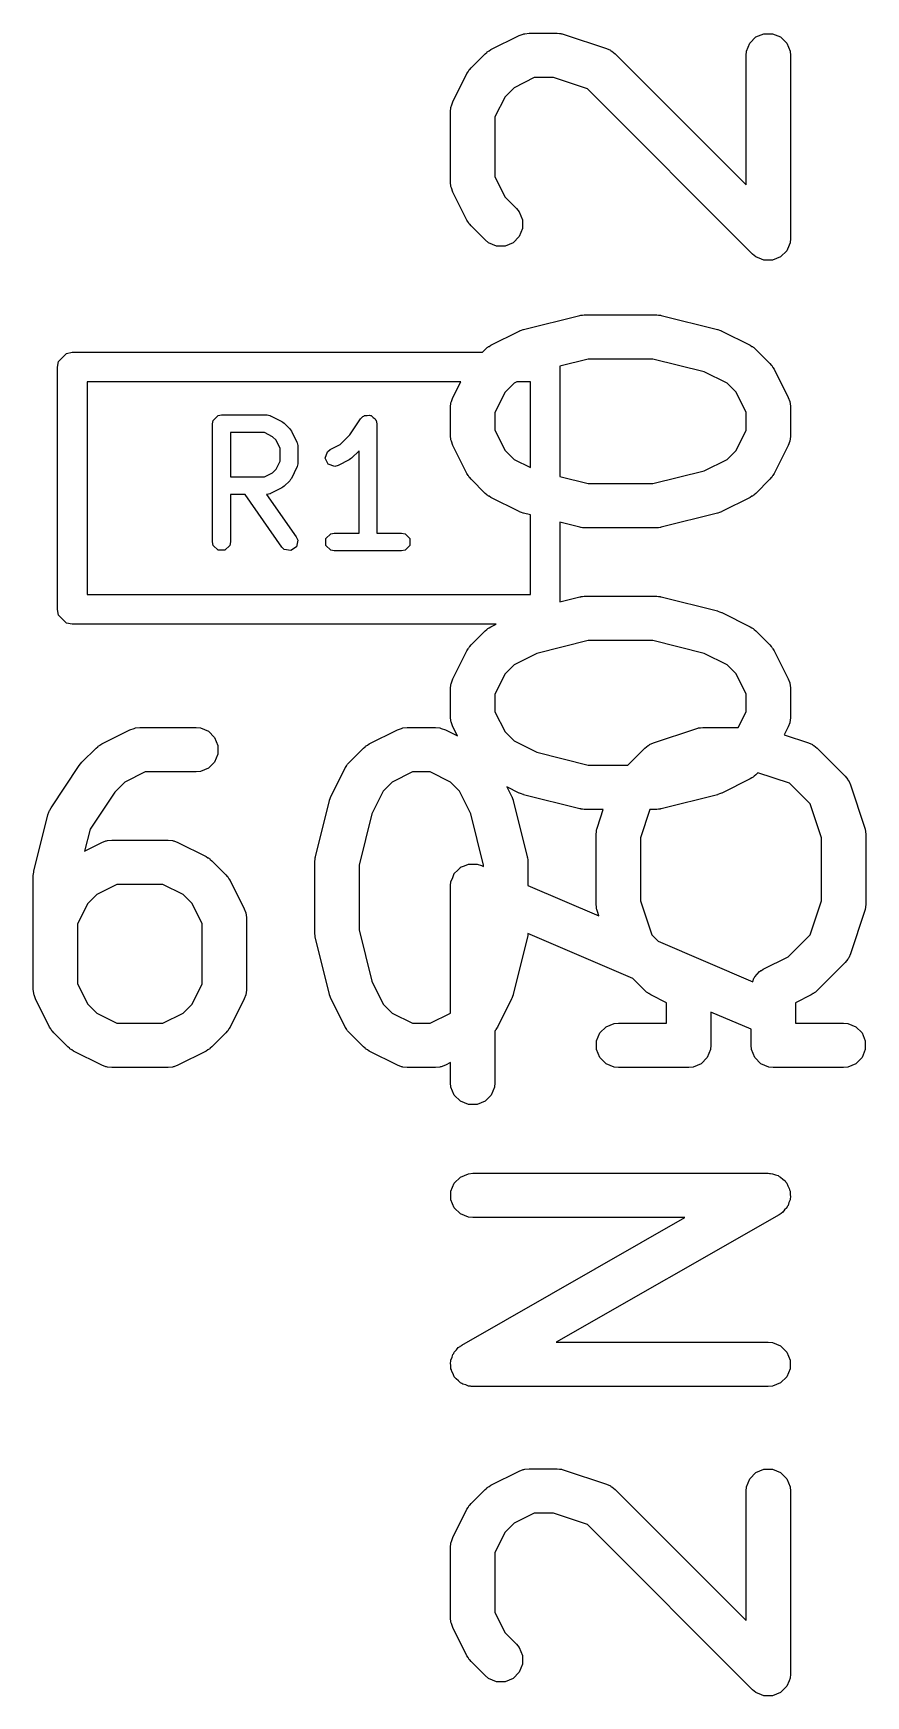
# Model space of a CAD drawing. Header units: millimetres. Extents: x 129 to 276, y -185 to -58.
# Drawn here: x 270.07 to 272.88, y -65.34 to -59.71 of the extents above; entities that cross this region are included whole.
import ezdxf

# ---------------------------------------------------------------- set-up
doc = ezdxf.new("R2010")
doc.units = ezdxf.units.MM
doc.layers.add('F.Fab', color=9, linetype='CONTINUOUS', true_color=0xafafaf)

msp = doc.modelspace()

# ---------------------------------------------------------------- linework, layer by layer
at = {"layer": 'F.Fab', "linetype": 'CONTINUOUS'}
for p, q in [((271.616516, -59.766251), (271.711754, -59.718632)), ((271.711754, -59.718632), (271.725485, -59.713377)), ((271.725485, -59.713377), (271.728174, -59.713185)), ((271.728174, -59.713185), (271.730663, -59.712155)), ((271.730663, -59.712155), (271.745295, -59.710714)), ((271.745295, -59.710714), (271.840533, -59.710714)), ((271.840533, -59.710714), (271.847938, -59.711443)), ((271.847938, -59.711443), (271.849913, -59.711303)), ((271.849913, -59.711303), (271.85251, -59.711893)), ((271.85251, -59.711893), (271.855165, -59.712155)), ((271.855165, -59.712155), (271.856996, -59.712913)), ((271.856996, -59.712913), (271.86425, -59.714563)), ((271.86425, -59.714563), (272.007107, -59.762182)), ((272.492459, -59.744046), (272.513151, -59.723354)), ((272.513151, -59.723354), (272.540187, -59.712155)), ((272.540187, -59.712155), (272.569451, -59.712155)), ((272.569451, -59.712155), (272.596487, -59.723354)), ((272.596487, -59.723354), (272.617179, -59.744046)), ((271.549405, -59.827919), (271.597024, -59.7803)), ((271.597024, -59.7803), (271.602773, -59.775581)), ((271.602773, -59.775581), (271.604073, -59.774083)), ((271.604073, -59.774083), (271.606332, -59.772661)), ((271.606332, -59.772661), (271.608389, -59.770973)), ((271.608389, -59.770973), (271.610216, -59.770215)), ((271.610216, -59.770215), (271.616516, -59.766251)), ((272.007107, -59.762182), (272.020532, -59.768176)), ((272.020532, -59.768176), (272.022567, -59.769941)), ((272.022567, -59.769941), (272.025058, -59.770973)), ((272.025058, -59.770973), (272.036423, -59.7803)), ((272.036423, -59.7803), (272.479819, -60.223695)), ((272.479819, -59.785714), (272.48126, -59.771082)), ((272.479819, -60.223695), (272.479819, -59.785714)), ((272.48126, -59.771082), (272.492459, -59.744046)), ((272.617179, -59.744046), (272.628378, -59.771082)), ((272.628378, -59.771082), (272.629819, -59.785714)), ((272.629819, -59.785714), (272.629819, -60.404761)), ((271.535356, -59.847411), (271.53932, -59.841111)), ((271.53932, -59.841111), (271.540078, -59.839284)), ((271.540078, -59.839284), (271.541766, -59.837227)), ((271.541766, -59.837227), (271.543188, -59.834968)), ((271.543188, -59.834968), (271.544686, -59.833668)), ((271.544686, -59.833668), (271.549405, -59.827919)), ((271.487737, -59.942649), (271.535356, -59.847411)), ((271.694484, -59.894972), (271.664077, -59.925379)), ((271.763, -59.860714), (271.694484, -59.894972)), ((271.828363, -59.860714), (271.763, -59.860714)), ((271.942876, -59.898885), (271.828363, -59.860714)), ((272.501786, -60.457794), (271.942876, -59.898885)), ((271.48126, -59.961558), (271.482291, -59.959068)), ((271.482291, -59.959068), (271.482482, -59.956381)), ((271.482482, -59.956381), (271.487737, -59.942649)), ((271.664077, -59.925379), (271.629819, -59.993895)), ((271.479819, -59.97619), (271.48126, -59.961558)), ((271.479819, -60.214285), (271.479819, -59.97619)), ((271.629819, -59.993895), (271.629819, -60.19658)), ((271.48126, -60.228917), (271.479819, -60.214285)), ((271.482291, -60.231406), (271.48126, -60.228917)), ((271.482482, -60.234094), (271.482291, -60.231406)), ((271.487737, -60.247826), (271.482482, -60.234094)), ((271.629819, -60.19658), (271.664077, -60.265096)), ((271.535356, -60.343064), (271.487737, -60.247826)), ((271.664077, -60.265096), (271.70309, -60.304109)), ((271.53932, -60.349363), (271.535356, -60.343064)), ((271.540078, -60.351191), (271.53932, -60.349363)), ((271.541766, -60.353247), (271.540078, -60.351191)), ((271.543188, -60.355507), (271.541766, -60.353247)), ((271.70309, -60.304109), (271.712417, -60.315474)), ((271.712417, -60.315474), (271.723616, -60.34251)), ((271.723616, -60.34251), (271.723616, -60.371773)), ((271.544686, -60.356806), (271.543188, -60.355507)), ((271.549405, -60.362556), (271.544686, -60.356806)), ((271.597024, -60.410175), (271.549405, -60.362556)), ((271.712417, -60.398809), (271.691724, -60.419502)), ((271.723616, -60.371773), (271.712417, -60.398809)), ((272.629819, -60.404761), (272.628378, -60.419393)), ((271.608389, -60.419502), (271.597024, -60.410175)), ((271.635425, -60.430701), (271.608389, -60.419502)), ((271.664688, -60.430701), (271.635425, -60.430701)), ((271.691724, -60.419502), (271.664688, -60.430701)), ((272.513151, -60.467122), (272.501786, -60.457794)), ((272.61718, -60.446429), (272.596487, -60.467121)), ((272.625098, -60.427311), (272.61718, -60.446429)), ((272.628378, -60.419393), (272.625098, -60.427311)), ((272.532268, -60.47504), (272.513151, -60.467122)), ((272.540187, -60.47832), (272.532268, -60.47504)), ((272.540188, -60.47832), (272.540187, -60.47832)), ((272.569451, -60.47832), (272.540188, -60.47832)), ((272.596487, -60.467121), (272.569451, -60.47832)), ((271.727105, -60.712953), (271.917581, -60.665334)), ((271.917581, -60.665334), (271.920117, -60.664958)), ((271.920117, -60.664958), (271.921139, -60.664536)), ((271.921139, -60.664536), (271.926651, -60.663993)), ((271.926651, -60.663993), (271.932125, -60.663184)), ((271.932125, -60.663184), (271.933217, -60.663346)), ((271.933217, -60.663346), (271.935771, -60.663095)), ((271.935771, -60.663095), (272.173866, -60.663095)), ((272.173866, -60.663095), (272.176419, -60.663346)), ((272.176419, -60.663346), (272.177512, -60.663184)), ((272.177512, -60.663184), (272.182985, -60.663993)), ((272.182985, -60.663993), (272.188498, -60.664536)), ((272.188498, -60.664536), (272.189519, -60.664958)), ((272.189519, -60.664958), (272.192056, -60.665334)), ((272.192056, -60.665334), (272.382532, -60.712953)), ((271.616516, -60.766251), (271.711754, -60.718632)), ((271.711754, -60.718632), (271.712823, -60.718222)), ((271.712823, -60.718222), (271.713259, -60.7179)), ((271.713259, -60.7179), (271.719395, -60.715707)), ((271.719395, -60.715707), (271.725485, -60.713377)), ((271.725485, -60.713377), (271.726025, -60.713338)), ((271.726025, -60.713338), (271.727105, -60.712953)), ((272.382532, -60.712953), (272.383611, -60.713338)), ((272.383611, -60.713338), (272.384151, -60.713377)), ((272.384151, -60.713377), (272.390232, -60.715704)), ((272.390232, -60.715704), (272.396378, -60.7179)), ((272.396378, -60.7179), (272.396813, -60.718222)), ((272.396813, -60.718222), (272.397883, -60.718632)), ((272.397883, -60.718632), (272.493121, -60.766251)), ((270.153806, -60.820866), (270.180866, -60.793806)), ((270.180866, -60.793806), (270.2, -60.79)), ((270.2, -60.79), (271.587324, -60.79)), ((271.587324, -60.79), (271.597024, -60.7803)), ((271.597024, -60.7803), (271.602773, -60.775581)), ((271.602773, -60.775581), (271.604073, -60.774083)), ((271.604073, -60.774083), (271.606332, -60.772661)), ((271.606332, -60.772661), (271.608389, -60.770973)), ((271.608389, -60.770973), (271.610216, -60.770215)), ((271.610216, -60.770215), (271.616516, -60.766251)), ((272.493121, -60.766251), (272.499417, -60.770214)), ((272.499417, -60.770214), (272.501247, -60.770972)), ((272.501247, -60.770972), (272.503305, -60.772661)), ((272.503305, -60.772661), (272.505564, -60.774083)), ((272.505564, -60.774083), (272.506863, -60.775581)), ((272.506863, -60.775581), (272.512612, -60.780299)), ((272.512612, -60.780299), (272.560232, -60.827918)), ((270.15, -60.84), (270.153806, -60.820866)), ((270.15, -61.66), (270.15, -60.84)), ((271.945005, -60.813095), (271.849402, -60.836995)), ((271.849402, -60.836995), (271.85, -60.84)), ((271.85, -60.84), (271.85, -61.210771)), ((272.164632, -60.813095), (271.945005, -60.813095)), ((272.338166, -60.856478), (272.164632, -60.813095)), ((272.415153, -60.894972), (272.338166, -60.856478)), ((272.560232, -60.827918), (272.56495, -60.833667)), ((272.56495, -60.833667), (272.56645, -60.834968)), ((272.56645, -60.834968), (272.567872, -60.837227)), ((272.567872, -60.837227), (272.56956, -60.839284)), ((272.56956, -60.839284), (272.570317, -60.841111)), ((272.570317, -60.841111), (272.574282, -60.847411)), ((272.574282, -60.847411), (272.621901, -60.942649)), ((270.25, -60.89), (270.25, -61.61)), ((271.514061, -60.89), (270.25, -60.89)), ((271.487737, -60.942649), (271.514061, -60.89)), ((271.694484, -60.894972), (271.664077, -60.925379)), ((271.704428, -60.89), (271.694484, -60.894972)), ((271.75, -60.89), (271.704428, -60.89)), ((271.75, -61.180403), (271.75, -60.89)), ((272.445561, -60.925379), (272.415153, -60.894972)), ((271.479819, -60.97619), (271.48126, -60.961558)), ((271.48126, -60.961558), (271.482291, -60.959068)), ((271.482291, -60.959068), (271.482482, -60.956381)), ((271.482482, -60.956381), (271.487737, -60.942649)), ((271.664077, -60.925379), (271.629819, -60.993895)), ((272.479819, -60.993895), (272.445561, -60.925379)), ((272.621901, -60.942649), (272.627156, -60.95638)), ((272.627156, -60.95638), (272.627347, -60.959069)), ((272.627347, -60.959069), (272.628378, -60.961558)), ((272.628378, -60.961558), (272.629819, -60.97619)), ((270.674762, -61.031927), (270.677046, -61.020446)), ((270.677046, -61.020446), (270.693281, -61.004211)), ((270.693281, -61.004211), (270.704762, -61.001927)), ((270.704762, -61.001927), (270.857143, -61.001927)), ((270.857143, -61.001927), (270.858617, -61.00222)), ((270.858617, -61.00222), (270.859269, -61.002003)), ((270.859269, -61.002003), (270.863905, -61.003272)), ((270.863905, -61.003272), (270.868624, -61.004211)), ((270.868624, -61.004211), (270.86911, -61.004697)), ((270.86911, -61.004697), (270.87056, -61.005094)), ((270.87056, -61.005094), (270.908655, -61.024142)), ((270.908655, -61.024142), (270.912458, -61.027094)), ((270.912458, -61.027094), (270.916451, -61.029762)), ((271.138592, -61.069954), (271.175039, -61.015286)), ((271.175039, -61.015286), (271.183308, -61.007)), ((271.183308, -61.007), (271.186335, -61.006394)), ((271.186335, -61.006394), (271.188519, -61.004211)), ((271.188519, -61.004211), (271.197252, -61.004211)), ((271.197252, -61.004211), (271.205822, -61.002497)), ((271.205822, -61.002497), (271.208393, -61.004211)), ((271.208393, -61.004211), (271.211481, -61.004211)), ((271.211481, -61.004211), (271.217657, -61.010387)), ((271.217657, -61.010387), (271.224927, -61.015234)), ((271.224927, -61.015234), (271.225532, -61.018262)), ((271.225532, -61.018262), (271.227716, -61.020446)), ((271.227716, -61.020446), (271.23, -61.031927)), ((271.479819, -61.071428), (271.479819, -60.97619)), ((271.629819, -60.993895), (271.629819, -61.053723)), ((272.479819, -61.053723), (272.479819, -60.993895)), ((272.629819, -60.97619), (272.629819, -61.071428)), ((270.674762, -61.431927), (270.674762, -61.031927)), ((270.85006, -61.061927), (270.734762, -61.061927)), ((270.734762, -61.061927), (270.734762, -61.211451)), ((270.877467, -61.07563), (270.85006, -61.061927)), ((270.889629, -61.087793), (270.877467, -61.07563)), ((270.916451, -61.029762), (270.935499, -61.048809)), ((270.935499, -61.048809), (270.938175, -61.052815)), ((270.938175, -61.052815), (270.941118, -61.056606)), ((270.941118, -61.056606), (270.960166, -61.094702)), ((271.106038, -61.102509), (271.138592, -61.069954)), ((271.23, -61.031927), (271.23, -61.401927)), ((271.48126, -61.08606), (271.479819, -61.071428)), ((271.629819, -61.053723), (271.664077, -61.122239)), ((272.445561, -61.122238), (272.479819, -61.053723)), ((272.629819, -61.071428), (272.628378, -61.08606)), ((270.903333, -61.1152), (270.889629, -61.087793)), ((270.903333, -61.158177), (270.903333, -61.1152)), ((270.960166, -61.094702), (270.960562, -61.09615)), ((270.960562, -61.09615), (270.961049, -61.096637)), ((270.961049, -61.096637), (270.961986, -61.101348)), ((270.961986, -61.101348), (270.963258, -61.105992)), ((270.963258, -61.105992), (270.96304, -61.106645)), ((270.96304, -61.106645), (270.963333, -61.108118)), ((270.963333, -61.108118), (270.963333, -61.16526)), ((271.05579, -61.148339), (271.06305, -61.126558)), ((271.06305, -61.126558), (271.072297, -61.11938)), ((271.072297, -61.11938), (271.106038, -61.102509)), ((271.17, -61.1234), (271.145022, -61.148378)), ((271.17, -61.401927), (271.17, -61.1234)), ((271.482291, -61.088549), (271.48126, -61.08606)), ((271.482482, -61.091237), (271.482291, -61.088549)), ((271.487737, -61.104969), (271.482482, -61.091237)), ((271.535356, -61.200207), (271.487737, -61.104969)), ((271.664077, -61.122239), (271.694484, -61.152646)), ((272.415153, -61.152645), (272.445561, -61.122238)), ((272.621901, -61.104969), (272.574282, -61.200207)), ((272.627156, -61.091238), (272.621901, -61.104969)), ((272.627347, -61.088548), (272.627156, -61.091238)), ((272.628378, -61.08606), (272.627347, -61.088548)), ((270.877467, -61.197747), (270.889629, -61.185584)), ((270.889629, -61.185584), (270.903333, -61.158177)), ((270.960166, -61.178676), (270.941118, -61.216772)), ((270.960562, -61.177227), (270.960166, -61.178676)), ((270.961049, -61.176741), (270.960562, -61.177227)), ((270.961986, -61.172029), (270.961049, -61.176741)), ((270.963258, -61.167386), (270.961986, -61.172029)), ((270.963333, -61.16526), (270.96304, -61.166732)), ((270.96304, -61.166732), (270.963258, -61.167386)), ((271.066059, -61.168877), (271.05579, -61.148339)), ((271.08784, -61.176137), (271.066059, -61.168877)), ((271.099131, -61.173046), (271.08784, -61.176137)), ((271.137226, -61.153998), (271.099131, -61.173046)), ((271.141029, -61.151045), (271.137226, -61.153998)), ((271.145022, -61.148378), (271.141029, -61.151045)), ((271.694484, -61.152646), (271.75, -61.180403)), ((272.164632, -61.234523), (272.338166, -61.191139)), ((272.338166, -61.191139), (272.415153, -61.152645)), ((270.734762, -61.211451), (270.85006, -61.211451)), ((270.85006, -61.211451), (270.877467, -61.197747)), ((270.908655, -61.249236), (270.87056, -61.268284)), ((270.912458, -61.246283), (270.908655, -61.249236)), ((270.916451, -61.243616), (270.912458, -61.246283)), ((270.935499, -61.224569), (270.916451, -61.243616)), ((270.938175, -61.220562), (270.935499, -61.224569)), ((270.941118, -61.216772), (270.938175, -61.220562)), ((271.53932, -61.206506), (271.535356, -61.200207)), ((271.540078, -61.208334), (271.53932, -61.206506)), ((271.541766, -61.21039), (271.540078, -61.208334)), ((271.543188, -61.21265), (271.541766, -61.21039)), ((271.544686, -61.213949), (271.543188, -61.21265)), ((271.549405, -61.219699), (271.544686, -61.213949)), ((271.597024, -61.267318), (271.549405, -61.219699)), ((271.85, -61.210771), (271.945005, -61.234523)), ((271.945005, -61.234523), (272.164632, -61.234523)), ((272.560232, -61.2197), (272.512612, -61.267319)), ((272.56495, -61.21395), (272.560232, -61.2197)), ((272.56645, -61.21265), (272.56495, -61.21395)), ((272.567872, -61.21039), (272.56645, -61.21265)), ((272.56956, -61.208334), (272.567872, -61.21039)), ((272.570317, -61.206506), (272.56956, -61.208334)), ((272.574282, -61.200207), (272.570317, -61.206506)), ((270.78438, -61.271451), (270.734762, -61.271451)), ((270.734762, -61.271451), (270.734762, -61.431927)), ((270.908756, -61.44913), (270.78438, -61.271451)), ((270.858617, -61.271157), (270.857561, -61.271367)), ((270.857561, -61.271367), (270.95791, -61.414723)), ((270.859269, -61.271375), (270.858617, -61.271157)), ((270.863905, -61.270105), (270.859269, -61.271375)), ((270.868624, -61.269167), (270.863905, -61.270105)), ((270.86911, -61.26868), (270.868624, -61.269167)), ((270.87056, -61.268284), (270.86911, -61.26868)), ((271.602773, -61.272036), (271.597024, -61.267318)), ((271.604073, -61.273535), (271.602773, -61.272036)), ((271.606332, -61.274956), (271.604073, -61.273535)), ((271.608389, -61.276645), (271.606332, -61.274956)), ((271.610216, -61.277402), (271.608389, -61.276645)), ((271.616516, -61.281367), (271.610216, -61.277402)), ((271.711754, -61.328986), (271.616516, -61.281367)), ((272.493121, -61.281367), (272.397883, -61.328986)), ((272.499417, -61.277403), (272.493121, -61.281367)), ((272.501247, -61.276646), (272.499417, -61.277403)), ((272.503305, -61.274956), (272.501247, -61.276646)), ((272.505564, -61.273535), (272.503305, -61.274956)), ((272.506863, -61.272036), (272.505564, -61.273535)), ((272.512612, -61.267319), (272.506863, -61.272036)), ((271.712823, -61.329395), (271.711754, -61.328986)), ((271.713259, -61.329718), (271.712823, -61.329395)), ((271.719395, -61.33191), (271.713259, -61.329718)), ((271.725485, -61.334241), (271.719395, -61.33191)), ((271.726025, -61.334279), (271.725485, -61.334241)), ((271.727105, -61.334665), (271.726025, -61.334279)), ((271.75, -61.340388), (271.727105, -61.334665)), ((271.75, -61.61), (271.75, -61.340388)), ((271.917581, -61.382284), (271.85, -61.365388)), ((271.85, -61.365388), (271.85, -61.63461)), ((272.382532, -61.334665), (272.192056, -61.382284)), ((272.383611, -61.334279), (272.382532, -61.334665)), ((272.384151, -61.334241), (272.383611, -61.334279)), ((272.390232, -61.331913), (272.384151, -61.334241)), ((272.396378, -61.329718), (272.390232, -61.331913)), ((272.396813, -61.329395), (272.396378, -61.329718)), ((272.397883, -61.328986), (272.396813, -61.329395)), ((270.95791, -61.414723), (270.962622, -61.425438)), ((271.057998, -61.420446), (271.074233, -61.404211)), ((271.057998, -61.443408), (271.057998, -61.420446)), ((271.074233, -61.404211), (271.085714, -61.401927)), ((271.085714, -61.401927), (271.17, -61.401927)), ((271.23, -61.401927), (271.314285, -61.401927)), ((271.314285, -61.401927), (271.325766, -61.404211)), ((271.325766, -61.404211), (271.342001, -61.420446)), ((271.342001, -61.420446), (271.342001, -61.443408)), ((271.920117, -61.382659), (271.917581, -61.382284)), ((271.921139, -61.383082), (271.920117, -61.382659)), ((271.926651, -61.383624), (271.921139, -61.383082)), ((271.932125, -61.384434), (271.926651, -61.383624)), ((271.933217, -61.384271), (271.932125, -61.384434)), ((271.935771, -61.384523), (271.933217, -61.384271)), ((272.173866, -61.384523), (271.935771, -61.384523)), ((272.176419, -61.384271), (272.173866, -61.384523)), ((272.177512, -61.384434), (272.176419, -61.384271)), ((272.182985, -61.383624), (272.177512, -61.384434)), ((272.188498, -61.383082), (272.182985, -61.383624)), ((272.189519, -61.382659), (272.188498, -61.383082)), ((272.192056, -61.382284), (272.189519, -61.382659)), ((270.677046, -61.443408), (270.674762, -61.431927)), ((270.693281, -61.459643), (270.677046, -61.443408)), ((270.716243, -61.459643), (270.693281, -61.459643)), ((270.732478, -61.443408), (270.716243, -61.459643)), ((270.734762, -61.431927), (270.732478, -61.443408)), ((270.917211, -61.457226), (270.908756, -61.44913)), ((270.939821, -61.461216), (270.917211, -61.457226)), ((270.958632, -61.448049), (270.939821, -61.461216)), ((270.962622, -61.425438), (270.958632, -61.448049)), ((271.074233, -61.459643), (271.057998, -61.443408)), ((271.085714, -61.461927), (271.074233, -61.459643)), ((271.314285, -61.461927), (271.085714, -61.461927)), ((271.325766, -61.459643), (271.314285, -61.461927)), ((271.342001, -61.443408), (271.325766, -61.459643)), ((270.25, -61.61), (271.75, -61.61)), ((271.85, -61.63461), (271.917581, -61.617715)), ((271.917581, -61.617715), (271.920117, -61.617339)), ((271.920117, -61.617339), (271.921139, -61.616917)), ((271.921139, -61.616917), (271.926651, -61.616374)), ((271.926651, -61.616374), (271.932125, -61.615565)), ((271.932125, -61.615565), (271.933217, -61.615727)), ((271.933217, -61.615727), (271.935771, -61.615476)), ((271.935771, -61.615476), (272.173866, -61.615476)), ((272.173866, -61.615476), (272.176419, -61.615727)), ((272.176419, -61.615727), (272.177512, -61.615565)), ((272.177512, -61.615565), (272.182985, -61.616374)), ((272.182985, -61.616374), (272.188498, -61.616917)), ((272.188498, -61.616917), (272.189519, -61.617339)), ((272.189519, -61.617339), (272.192056, -61.617715)), ((272.192056, -61.617715), (272.382532, -61.665334)), ((270.153806, -61.679134), (270.15, -61.66)), ((270.180866, -61.706194), (270.153806, -61.679134)), ((272.382532, -61.665334), (272.383611, -61.665719)), ((272.383611, -61.665719), (272.384151, -61.665758)), ((272.384151, -61.665758), (272.390232, -61.668085)), ((272.390232, -61.668085), (272.396378, -61.670281)), ((272.396378, -61.670281), (272.396813, -61.670603)), ((272.396813, -61.670603), (272.397883, -61.671013)), ((272.397883, -61.671013), (272.493121, -61.718632)), ((270.2, -61.71), (270.180866, -61.706194)), ((271.63378, -61.71), (270.2, -61.71)), ((271.549405, -61.7803), (271.597024, -61.732681)), ((271.597024, -61.732681), (271.602773, -61.727962)), ((271.602773, -61.727962), (271.604073, -61.726464)), ((271.604073, -61.726464), (271.606332, -61.725042)), ((271.606332, -61.725042), (271.608389, -61.723354)), ((271.608389, -61.723354), (271.610216, -61.722596)), ((271.610216, -61.722596), (271.616516, -61.718632)), ((271.616516, -61.718632), (271.63378, -61.71)), ((272.493121, -61.718632), (272.499417, -61.722595)), ((272.499417, -61.722595), (272.501247, -61.723353)), ((272.501247, -61.723353), (272.503305, -61.725042)), ((272.503305, -61.725042), (272.505564, -61.726464)), ((272.505564, -61.726464), (272.506863, -61.727962)), ((272.506863, -61.727962), (272.512612, -61.73268)), ((272.512612, -61.73268), (272.560232, -61.780299)), ((271.487737, -61.89503), (271.535356, -61.799792)), ((271.535356, -61.799792), (271.53932, -61.793492)), ((271.53932, -61.793492), (271.540078, -61.791665)), ((271.540078, -61.791665), (271.541766, -61.789608)), ((271.541766, -61.789608), (271.543188, -61.787349)), ((271.543188, -61.787349), (271.544686, -61.786049)), ((271.544686, -61.786049), (271.549405, -61.7803)), ((271.771471, -61.808859), (271.694484, -61.847353)), ((271.945005, -61.765476), (271.771471, -61.808859)), ((272.164632, -61.765476), (271.945005, -61.765476)), ((272.338166, -61.808859), (272.164632, -61.765476)), ((272.415153, -61.847353), (272.338166, -61.808859)), ((272.560232, -61.780299), (272.56495, -61.786048)), ((272.56495, -61.786048), (272.56645, -61.787349)), ((272.56645, -61.787349), (272.567872, -61.789608)), ((272.567872, -61.789608), (272.56956, -61.791665)), ((272.56956, -61.791665), (272.570317, -61.793492)), ((272.570317, -61.793492), (272.574282, -61.799792)), ((272.574282, -61.799792), (272.621901, -61.89503)), ((271.694484, -61.847353), (271.664077, -61.87776)), ((272.445561, -61.87776), (272.415153, -61.847353)), ((271.479819, -61.928571), (271.48126, -61.913939)), ((271.48126, -61.913939), (271.482291, -61.911449)), ((271.482291, -61.911449), (271.482482, -61.908762)), ((271.482482, -61.908762), (271.487737, -61.89503)), ((271.664077, -61.87776), (271.629819, -61.946276)), ((272.479819, -61.946276), (272.445561, -61.87776)), ((272.621901, -61.89503), (272.627156, -61.908761)), ((272.627156, -61.908761), (272.627347, -61.91145)), ((272.627347, -61.91145), (272.628378, -61.913939)), ((272.628378, -61.913939), (272.629819, -61.928571)), ((271.479819, -62.023809), (271.479819, -61.928571)), ((271.629819, -61.946276), (271.629819, -62.006104)), ((272.479819, -62.006104), (272.479819, -61.946276)), ((272.629819, -61.928571), (272.629819, -62.023809)), ((271.48126, -62.038441), (271.479819, -62.023809)), ((271.482291, -62.04093), (271.48126, -62.038441)), ((271.482482, -62.043618), (271.482291, -62.04093)), ((271.629819, -62.006104), (271.664077, -62.07462)), ((272.452961, -62.059819), (272.479819, -62.006104)), ((272.627347, -62.040929), (272.627156, -62.043619)), ((272.628378, -62.038441), (272.627347, -62.040929)), ((272.629819, -62.023809), (272.628378, -62.038441)), ((270.299792, -62.115356), (270.39503, -62.067737)), ((270.39503, -62.067737), (270.408761, -62.062482)), ((270.408761, -62.062482), (270.41145, -62.06229)), ((270.41145, -62.06229), (270.413939, -62.06126)), ((270.413939, -62.06126), (270.428571, -62.059819)), ((270.428571, -62.059819), (270.619047, -62.059819)), ((270.619047, -62.059819), (270.633679, -62.06126)), ((270.633679, -62.06126), (270.660715, -62.072459)), ((270.660715, -62.072459), (270.681407, -62.093151)), ((270.681407, -62.093151), (270.692606, -62.120187)), ((271.204554, -62.115356), (271.299792, -62.067737)), ((271.299792, -62.067737), (271.313523, -62.062482)), ((271.313523, -62.062482), (271.316212, -62.06229)), ((271.316212, -62.06229), (271.318701, -62.06126)), ((271.318701, -62.06126), (271.333333, -62.059819)), ((271.333333, -62.059819), (271.428571, -62.059819)), ((271.428571, -62.059819), (271.443203, -62.06126)), ((271.443203, -62.06126), (271.445692, -62.062291)), ((271.445692, -62.062291), (271.44838, -62.062482)), ((271.44838, -62.062482), (271.462112, -62.067737)), ((271.462112, -62.067737), (271.503203, -62.088282)), ((271.487737, -62.05735), (271.482482, -62.043618)), ((271.503203, -62.088282), (271.487737, -62.05735)), ((271.664077, -62.07462), (271.694484, -62.105027)), ((272.166759, -62.111287), (272.309615, -62.063668)), ((272.309615, -62.063668), (272.31687, -62.062018)), ((272.31687, -62.062018), (272.318701, -62.06126)), ((272.318701, -62.06126), (272.321354, -62.060998)), ((272.321354, -62.060998), (272.323952, -62.060408)), ((272.323952, -62.060408), (272.325926, -62.060548)), ((272.325926, -62.060548), (272.333333, -62.059819)), ((272.333333, -62.059819), (272.452961, -62.059819)), ((272.621901, -62.05735), (272.608568, -62.084015)), ((272.608568, -62.084015), (272.690383, -62.111287)), ((272.627156, -62.043619), (272.621901, -62.05735)), ((270.232681, -62.177024), (270.2803, -62.129405)), ((270.2803, -62.129405), (270.286049, -62.124686)), ((270.286049, -62.124686), (270.287349, -62.123188)), ((270.287349, -62.123188), (270.289608, -62.121766)), ((270.289608, -62.121766), (270.291665, -62.120078)), ((270.291665, -62.120078), (270.293492, -62.11932)), ((270.293492, -62.11932), (270.299792, -62.115356)), ((270.692606, -62.149451), (270.681407, -62.176487)), ((270.692606, -62.120187), (270.692606, -62.149451)), ((271.137443, -62.177024), (271.185062, -62.129405)), ((271.185062, -62.129405), (271.190811, -62.124686)), ((271.190811, -62.124686), (271.192111, -62.123188)), ((271.192111, -62.123188), (271.19437, -62.121766)), ((271.19437, -62.121766), (271.196427, -62.120078)), ((271.196427, -62.120078), (271.198254, -62.11932)), ((271.198254, -62.11932), (271.204554, -62.115356)), ((271.694484, -62.105027), (271.771471, -62.14352)), ((271.771471, -62.14352), (271.945005, -62.186904)), ((272.079944, -62.186904), (272.137443, -62.129405)), ((272.137443, -62.129405), (272.148808, -62.120077)), ((272.148808, -62.120077), (272.151298, -62.119045)), ((272.151298, -62.119045), (272.153333, -62.117281)), ((272.153333, -62.117281), (272.166759, -62.111287)), ((272.690383, -62.111287), (272.703808, -62.117281)), ((272.703808, -62.117281), (272.705843, -62.119046)), ((272.705843, -62.119046), (272.708334, -62.120078)), ((272.708334, -62.120078), (272.719699, -62.129405)), ((272.719699, -62.129405), (272.814937, -62.224643)), ((270.128072, -62.331311), (270.22331, -62.188454)), ((270.22331, -62.188454), (270.223344, -62.188411)), ((270.223344, -62.188411), (270.223354, -62.188389)), ((270.223354, -62.188389), (270.227842, -62.18292)), ((270.227842, -62.18292), (270.232626, -62.177079)), ((270.232626, -62.177079), (270.232647, -62.177064)), ((270.232647, -62.177064), (270.232681, -62.177024)), ((270.633679, -62.208378), (270.619047, -62.209819)), ((270.660715, -62.197179), (270.633679, -62.208378)), ((270.681407, -62.176487), (270.660715, -62.197179)), ((271.075775, -62.291754), (271.123394, -62.196516)), ((271.123394, -62.196516), (271.127358, -62.190216)), ((271.127358, -62.190216), (271.128116, -62.188389)), ((271.128116, -62.188389), (271.129804, -62.186332)), ((271.129804, -62.186332), (271.131226, -62.184073)), ((271.131226, -62.184073), (271.132724, -62.182773)), ((271.132724, -62.182773), (271.137443, -62.177024)), ((271.945005, -62.186904), (272.079944, -62.186904)), ((270.37776, -62.244077), (270.343998, -62.277838)), ((270.446276, -62.209819), (270.37776, -62.244077)), ((270.619047, -62.209819), (270.446276, -62.209819)), ((271.282522, -62.244077), (271.252115, -62.274484)), ((271.351038, -62.209819), (271.282522, -62.244077)), ((271.410866, -62.209819), (271.351038, -62.209819)), ((271.479382, -62.244077), (271.410866, -62.209819)), ((271.509789, -62.274484), (271.479382, -62.244077)), ((271.711754, -62.281367), (271.670662, -62.260821)), ((271.670662, -62.260821), (271.686129, -62.291754)), ((272.493121, -62.233748), (272.397883, -62.281367)), ((272.499417, -62.229784), (272.493121, -62.233748)), ((272.501247, -62.229027), (272.499417, -62.229784)), ((272.503305, -62.227337), (272.501247, -62.229027)), ((272.505564, -62.225916), (272.503305, -62.227337)), ((272.506863, -62.224417), (272.505564, -62.225916)), ((272.512612, -62.2197), (272.506863, -62.224417)), ((272.519779, -62.212532), (272.512612, -62.2197)), ((272.626152, -62.24799), (272.519779, -62.212532)), ((272.696352, -62.31819), (272.626152, -62.24799)), ((272.814937, -62.224643), (272.824265, -62.236008)), ((272.824265, -62.236008), (272.825296, -62.238498)), ((272.825296, -62.238498), (272.827061, -62.240533)), ((272.827061, -62.240533), (272.833055, -62.253959)), ((272.833055, -62.253959), (272.880674, -62.396815)), ((270.343998, -62.277838), (270.260086, -62.403707)), ((271.022477, -62.497581), (271.070096, -62.307105)), ((271.070096, -62.307105), (271.070481, -62.306025)), ((271.070481, -62.306025), (271.07052, -62.305486)), ((271.07052, -62.305486), (271.072847, -62.299404)), ((271.072847, -62.299404), (271.075043, -62.293259)), ((271.075043, -62.293259), (271.075365, -62.292823)), ((271.075365, -62.292823), (271.075775, -62.291754)), ((271.252115, -62.274484), (271.213621, -62.351471)), ((271.548282, -62.351471), (271.509789, -62.274484)), ((271.686129, -62.291754), (271.686538, -62.292823)), ((271.686538, -62.292823), (271.686861, -62.293259)), ((271.686861, -62.293259), (271.689053, -62.299395)), ((271.689053, -62.299395), (271.691384, -62.305485)), ((271.691384, -62.305485), (271.691422, -62.306025)), ((271.691422, -62.306025), (271.691808, -62.307105)), ((271.691808, -62.307105), (271.739427, -62.497581)), ((271.712823, -62.281776), (271.711754, -62.281367)), ((271.713259, -62.282099), (271.712823, -62.281776)), ((271.719395, -62.284291), (271.713259, -62.282099)), ((271.725485, -62.286622), (271.719395, -62.284291)), ((271.726025, -62.28666), (271.725485, -62.286622)), ((271.727105, -62.287046), (271.726025, -62.28666)), ((271.917581, -62.334665), (271.727105, -62.287046)), ((272.382532, -62.287046), (272.192056, -62.334665)), ((272.383611, -62.28666), (272.382532, -62.287046)), ((272.384151, -62.286622), (272.383611, -62.28666)), ((272.390232, -62.284294), (272.384151, -62.286622)), ((272.396378, -62.282099), (272.390232, -62.284294)), ((272.396813, -62.281776), (272.396378, -62.282099)), ((272.397883, -62.281367), (272.396813, -62.281776)), ((272.734523, -62.432703), (272.696352, -62.31819)), ((270.070096, -62.5452), (270.117715, -62.354724)), ((270.117715, -62.354724), (270.120795, -62.346101)), ((270.120795, -62.346101), (270.121155, -62.344285)), ((270.121155, -62.344285), (270.122033, -62.342637)), ((270.122033, -62.342637), (270.122662, -62.340878)), ((270.122662, -62.340878), (270.123765, -62.339389)), ((270.123765, -62.339389), (270.128072, -62.331311)), ((271.213621, -62.351471), (271.170238, -62.525005)), ((271.591666, -62.525005), (271.548282, -62.351471)), ((271.920117, -62.33504), (271.917581, -62.334665)), ((271.921139, -62.335463), (271.920117, -62.33504)), ((271.926651, -62.336005), (271.921139, -62.335463)), ((271.932125, -62.336815), (271.926651, -62.336005)), ((271.933217, -62.336652), (271.932125, -62.336815)), ((271.935771, -62.336904), (271.933217, -62.336652)), ((271.996439, -62.336904), (271.935771, -62.336904)), ((271.976468, -62.396816), (271.996439, -62.336904)), ((272.154552, -62.336904), (272.122619, -62.432703)), ((272.173866, -62.336904), (272.154552, -62.336904)), ((272.176419, -62.336652), (272.173866, -62.336904)), ((272.177512, -62.336815), (272.176419, -62.336652)), ((272.182985, -62.336005), (272.177512, -62.336815)), ((272.188498, -62.335463), (272.182985, -62.336005)), ((272.189519, -62.33504), (272.188498, -62.335463)), ((272.192056, -62.334665), (272.189519, -62.33504)), ((270.260086, -62.403707), (270.241562, -62.477804)), ((271.972619, -62.420533), (271.973348, -62.413127)), ((271.972619, -62.658628), (271.972619, -62.420533)), ((271.973208, -62.411153), (271.973798, -62.408555)), ((271.973348, -62.413127), (271.973208, -62.411153)), ((271.973798, -62.408555), (271.97406, -62.405901)), ((271.97406, -62.405901), (271.974818, -62.404069)), ((271.974818, -62.404069), (271.976468, -62.396816)), ((272.122619, -62.432703), (272.122619, -62.646457)), ((272.734523, -62.646458), (272.734523, -62.432703)), ((272.880674, -62.396815), (272.882323, -62.40407)), ((272.882323, -62.40407), (272.883082, -62.405901)), ((272.883082, -62.405901), (272.883343, -62.408554)), ((272.883343, -62.408554), (272.883934, -62.411152)), ((272.883934, -62.411152), (272.883793, -62.413126)), ((272.883793, -62.413126), (272.884523, -62.420533)), ((272.884523, -62.420533), (272.884523, -62.658628)), ((270.241562, -62.477804), (270.299792, -62.448689)), ((270.299792, -62.448689), (270.313523, -62.443434)), ((270.313523, -62.443434), (270.316212, -62.443242)), ((270.316212, -62.443242), (270.318701, -62.442212)), ((270.318701, -62.442212), (270.333333, -62.440771)), ((270.333333, -62.440771), (270.523809, -62.440771)), ((270.523809, -62.440771), (270.538441, -62.442212)), ((270.538441, -62.442212), (270.54093, -62.443243)), ((270.54093, -62.443243), (270.543618, -62.443434)), ((270.543618, -62.443434), (270.55735, -62.448689)), ((270.55735, -62.448689), (270.652588, -62.496308)), ((270.06972, -62.547736), (270.070096, -62.5452)), ((270.652588, -62.496308), (270.658887, -62.500272)), ((270.658887, -62.500272), (270.660715, -62.50103)), ((270.660715, -62.50103), (270.662771, -62.502718)), ((270.662771, -62.502718), (270.665031, -62.50414)), ((270.665031, -62.50414), (270.66633, -62.505638)), ((270.66633, -62.505638), (270.67208, -62.510357)), ((270.67208, -62.510357), (270.719699, -62.557976)), ((271.020238, -62.515771), (271.020489, -62.513217)), ((271.020238, -62.753866), (271.020238, -62.515771)), ((271.020327, -62.512125), (271.021136, -62.506651)), ((271.020489, -62.513217), (271.020327, -62.512125)), ((271.021136, -62.506651), (271.021679, -62.501139)), ((271.021679, -62.501139), (271.022101, -62.500117)), ((271.022101, -62.500117), (271.022477, -62.497581)), ((271.170238, -62.525005), (271.170238, -62.744632)), ((271.492971, -62.552813), (271.503131, -62.542897)), ((271.503131, -62.542897), (271.513151, -62.532878)), ((271.513151, -62.532878), (271.513581, -62.532699)), ((271.513581, -62.532699), (271.513915, -62.532374)), ((271.513915, -62.532374), (271.527097, -62.5271)), ((271.527097, -62.5271), (271.540187, -62.521679)), ((271.540187, -62.521679), (271.540653, -62.521679)), ((271.540653, -62.521679), (271.541085, -62.521506)), ((271.541085, -62.521506), (271.555265, -62.521679)), ((271.555265, -62.521679), (271.569451, -62.521679)), ((271.569451, -62.521679), (271.569881, -62.521857)), ((271.569881, -62.521857), (271.570346, -62.521863)), ((271.570346, -62.521863), (271.584363, -62.526302)), ((271.584363, -62.526302), (271.591666, -62.529431)), ((271.591666, -62.529431), (271.591666, -62.525005)), ((271.739427, -62.497581), (271.739802, -62.500117)), ((271.739802, -62.500117), (271.740225, -62.501139)), ((271.740225, -62.501139), (271.740767, -62.506651)), ((271.740767, -62.506651), (271.741577, -62.512125)), ((271.741577, -62.512125), (271.741414, -62.513217)), ((271.741414, -62.513217), (271.741666, -62.515771)), ((271.741666, -62.515771), (271.741666, -62.593717)), ((270.067857, -62.56339), (270.068108, -62.560836)), ((270.067857, -62.944342), (270.067857, -62.56339)), ((270.067946, -62.559744), (270.068755, -62.55427)), ((270.068108, -62.560836), (270.067946, -62.559744)), ((270.068755, -62.55427), (270.069298, -62.548758)), ((270.069298, -62.548758), (270.06972, -62.547736)), ((270.351038, -62.590771), (270.282522, -62.625029)), ((270.506104, -62.590771), (270.351038, -62.590771)), ((270.57462, -62.625029), (270.506104, -62.590771)), ((270.719699, -62.557976), (270.724417, -62.563725)), ((270.724417, -62.563725), (270.725916, -62.565025)), ((270.725916, -62.565025), (270.727337, -62.567284)), ((270.727337, -62.567284), (270.729026, -62.569341)), ((270.729026, -62.569341), (270.729783, -62.571168)), ((270.729783, -62.571168), (270.733748, -62.577468)), ((270.733748, -62.577468), (270.781367, -62.672706)), ((271.479819, -62.595238), (271.48126, -62.580606)), ((271.479819, -63.025122), (271.479819, -62.595238)), ((271.48126, -62.580606), (271.481438, -62.580175)), ((271.481438, -62.580175), (271.481444, -62.579711)), ((271.481444, -62.579711), (271.487032, -62.56667)), ((271.487032, -62.56667), (271.492459, -62.55357)), ((271.492459, -62.55357), (271.492787, -62.553241)), ((271.492787, -62.553241), (271.492971, -62.552813)), ((271.741666, -62.593717), (271.981135, -62.696347)), ((270.252115, -62.655436), (270.217857, -62.723952)), ((270.282522, -62.625029), (270.252115, -62.655436)), ((270.605027, -62.655436), (270.57462, -62.625029)), ((270.639285, -62.723952), (270.605027, -62.655436)), ((271.973348, -62.666033), (271.972619, -62.658628)), ((272.122619, -62.646457), (272.16079, -62.760971)), ((272.696352, -62.760971), (272.734523, -62.646458)), ((272.884523, -62.658628), (272.883793, -62.666034)), ((270.781367, -62.672706), (270.786622, -62.686437)), ((270.786622, -62.686437), (270.786813, -62.689126)), ((270.786813, -62.689126), (270.787844, -62.691615)), ((270.787844, -62.691615), (270.789285, -62.706247)), ((270.789285, -62.706247), (270.789285, -62.944342)), ((271.973208, -62.668008), (271.973348, -62.666033)), ((271.973798, -62.670605), (271.973208, -62.668008)), ((271.97406, -62.67326), (271.973798, -62.670605)), ((271.974818, -62.675091), (271.97406, -62.67326)), ((271.976468, -62.682345), (271.974818, -62.675091)), ((271.981135, -62.696347), (271.976468, -62.682345)), ((272.880674, -62.682346), (272.833055, -62.825202)), ((272.882323, -62.67509), (272.880674, -62.682346)), ((272.883082, -62.67326), (272.882323, -62.67509)), ((272.883343, -62.670606), (272.883082, -62.67326)), ((272.883934, -62.668009), (272.883343, -62.670606)), ((272.883793, -62.666034), (272.883934, -62.668009)), ((270.217857, -62.723952), (270.217857, -62.926637)), ((270.639285, -62.926637), (270.639285, -62.723952)), ((271.020489, -62.756419), (271.020238, -62.753866)), ((271.020327, -62.757512), (271.020489, -62.756419)), ((271.021136, -62.762985), (271.020327, -62.757512)), ((271.021679, -62.768498), (271.021136, -62.762985)), ((271.022101, -62.769519), (271.021679, -62.768498)), ((271.022477, -62.772056), (271.022101, -62.769519)), ((271.070096, -62.962532), (271.022477, -62.772056)), ((271.170238, -62.744632), (271.213621, -62.918166)), ((271.739427, -62.772056), (271.691808, -62.962532)), ((271.739802, -62.769519), (271.739427, -62.772056)), ((271.740225, -62.768498), (271.739802, -62.769519)), ((271.740767, -62.762985), (271.740225, -62.768498)), ((271.741577, -62.757512), (271.740767, -62.762985)), ((272.096799, -62.909112), (271.741475, -62.75683)), ((271.741475, -62.75683), (271.741577, -62.757512)), ((272.16079, -62.760971), (272.182439, -62.78262)), ((272.622239, -62.835084), (272.696352, -62.760971)), ((272.182439, -62.78262), (272.502057, -62.919599)), ((272.833055, -62.825202), (272.827061, -62.838628)), ((272.525444, -62.885092), (272.528698, -62.883043)), ((272.528698, -62.883043), (272.52976, -62.881982)), ((272.52976, -62.881982), (272.531587, -62.881224)), ((272.531587, -62.881224), (272.537887, -62.87726)), ((272.537887, -62.87726), (272.622239, -62.835084)), ((272.814937, -62.854518), (272.719699, -62.949756)), ((272.824265, -62.843153), (272.814937, -62.854518)), ((272.825296, -62.840662), (272.824265, -62.843153)), ((272.827061, -62.838628), (272.825296, -62.840662)), ((270.217857, -62.926637), (270.252115, -62.995153)), ((270.605026, -62.995153), (270.639285, -62.926637)), ((271.213621, -62.918166), (271.252115, -62.995153)), ((272.137443, -62.949756), (272.096799, -62.909112)), ((272.502057, -62.919599), (272.50247, -62.918602)), ((272.50247, -62.918602), (272.506271, -62.9072)), ((272.506271, -62.9072), (272.508036, -62.905164)), ((272.508036, -62.905164), (272.509068, -62.902674)), ((272.509068, -62.902674), (272.517565, -62.894176)), ((272.517565, -62.894176), (272.525444, -62.885092)), ((270.069298, -62.958974), (270.067857, -62.944342)), ((270.070329, -62.961463), (270.069298, -62.958974)), ((270.07052, -62.964151), (270.070329, -62.961463)), ((270.075775, -62.977883), (270.07052, -62.964151)), ((270.123394, -63.073121), (270.075775, -62.977883)), ((270.252115, -62.995153), (270.282522, -63.025561)), ((270.574619, -63.025561), (270.605026, -62.995153)), ((270.781367, -62.977883), (270.733748, -63.073121)), ((270.786622, -62.964152), (270.781367, -62.977883)), ((270.786813, -62.961462), (270.786622, -62.964152)), ((270.787844, -62.958974), (270.786813, -62.961462)), ((270.789285, -62.944342), (270.787844, -62.958974)), ((271.070481, -62.963611), (271.070096, -62.962532)), ((271.07052, -62.964151), (271.070481, -62.963611)), ((271.072847, -62.970232), (271.07052, -62.964151)), ((271.075043, -62.976378), (271.072847, -62.970232)), ((271.075365, -62.976813), (271.075043, -62.976378)), ((271.075775, -62.977883), (271.075365, -62.976813)), ((271.123394, -63.073121), (271.075775, -62.977883)), ((271.252115, -62.995153), (271.282522, -63.025561)), ((271.686129, -62.977883), (271.63851, -63.073121)), ((271.686538, -62.976813), (271.686129, -62.977883)), ((271.686861, -62.976378), (271.686538, -62.976813)), ((271.689053, -62.970241), (271.686861, -62.976378)), ((271.691384, -62.964152), (271.689053, -62.970241)), ((271.691422, -62.963611), (271.691384, -62.964152)), ((271.691808, -62.962532), (271.691422, -62.963611)), ((272.143193, -62.954476), (272.137443, -62.949756)), ((272.144492, -62.955973), (272.143193, -62.954476)), ((272.146746, -62.957392), (272.144492, -62.955973)), ((272.148808, -62.959084), (272.146746, -62.957392)), ((272.15064, -62.959842), (272.148808, -62.959084)), ((272.156935, -62.963805), (272.15064, -62.959842)), ((272.210714, -62.990694), (272.156935, -62.963805)), ((272.210714, -63.059819), (272.210714, -62.990694)), ((272.700207, -62.963805), (272.646428, -62.990694)), ((272.646428, -62.990694), (272.646428, -63.059819)), ((272.706506, -62.95984), (272.700207, -62.963805)), ((272.708334, -62.959083), (272.706506, -62.95984)), ((272.71039, -62.957394), (272.708334, -62.959083)), ((272.71265, -62.955973), (272.71039, -62.957394)), ((272.713949, -62.954474), (272.71265, -62.955973)), ((272.719699, -62.949756), (272.713949, -62.954474)), ((270.282522, -63.025561), (270.351038, -63.059819)), ((270.506104, -63.059819), (270.574619, -63.025561)), ((271.282522, -63.025561), (271.351038, -63.059819)), ((271.410866, -63.059819), (271.479381, -63.025561)), ((271.479381, -63.025561), (271.479819, -63.025122)), ((272.496428, -63.080381), (272.360714, -63.022218)), ((272.360714, -63.022218), (272.360714, -63.134819)), ((270.127357, -63.079417), (270.123394, -63.073121)), ((270.128115, -63.081247), (270.127357, -63.079417)), ((270.129804, -63.083305), (270.128115, -63.081247)), ((270.131226, -63.085564), (270.129804, -63.083305)), ((270.132724, -63.086863), (270.131226, -63.085564)), ((270.137442, -63.092612), (270.132724, -63.086863)), ((270.185061, -63.140232), (270.137442, -63.092612)), ((270.351038, -63.059819), (270.506104, -63.059819)), ((270.719699, -63.092613), (270.672081, -63.140232)), ((270.724417, -63.086863), (270.719699, -63.092613)), ((270.725916, -63.085564), (270.724417, -63.086863)), ((270.727337, -63.083305), (270.725916, -63.085564)), ((270.729027, -63.081247), (270.727337, -63.083305)), ((270.729784, -63.079417), (270.729027, -63.081247)), ((270.733748, -63.073121), (270.729784, -63.079417)), ((271.127357, -63.079417), (271.123394, -63.073121)), ((271.128115, -63.081247), (271.127357, -63.079417)), ((271.129804, -63.083305), (271.128115, -63.081247)), ((271.131226, -63.085564), (271.129804, -63.083305)), ((271.132724, -63.086863), (271.131226, -63.085564)), ((271.137442, -63.092612), (271.132724, -63.086863)), ((271.185061, -63.140232), (271.137442, -63.092612)), ((271.351038, -63.059819), (271.410866, -63.059819)), ((271.630678, -63.085564), (271.629819, -63.086308)), ((271.629819, -63.086308), (271.629819, -63.261904)), ((271.632099, -63.083305), (271.630678, -63.085564)), ((271.633789, -63.081247), (271.632099, -63.083305)), ((271.634546, -63.079417), (271.633789, -63.081247)), ((271.63851, -63.073121), (271.634546, -63.079417)), ((271.97406, -63.120187), (271.985259, -63.093151)), ((271.985259, -63.093151), (272.005951, -63.072459)), ((272.005951, -63.072459), (272.032987, -63.06126)), ((272.032987, -63.06126), (272.047619, -63.059819)), ((272.047619, -63.059819), (272.210714, -63.059819)), ((272.496428, -63.134819), (272.496428, -63.080381)), ((272.646428, -63.059819), (272.809523, -63.059819)), ((272.809523, -63.059819), (272.824155, -63.06126)), ((272.824155, -63.06126), (272.851191, -63.072459)), ((272.851191, -63.072459), (272.871883, -63.093151)), ((272.871883, -63.093151), (272.883082, -63.120187)), ((270.19081, -63.14495), (270.185061, -63.140232)), ((270.192111, -63.14645), (270.19081, -63.14495)), ((270.19437, -63.147872), (270.192111, -63.14645)), ((270.196427, -63.14956), (270.19437, -63.147872)), ((270.198254, -63.150317), (270.196427, -63.14956)), ((270.204554, -63.154282), (270.198254, -63.150317)), ((270.299792, -63.201901), (270.204554, -63.154282)), ((270.652588, -63.154282), (270.55735, -63.201901)), ((270.658887, -63.150317), (270.652588, -63.154282)), ((270.660715, -63.14956), (270.658887, -63.150317)), ((270.662771, -63.147872), (270.660715, -63.14956)), ((270.665031, -63.14645), (270.662771, -63.147872)), ((270.666331, -63.14495), (270.665031, -63.14645)), ((270.672081, -63.140232), (270.666331, -63.14495)), ((271.19081, -63.14495), (271.185061, -63.140232)), ((271.192111, -63.14645), (271.19081, -63.14495)), ((271.19437, -63.147872), (271.192111, -63.14645)), ((271.196427, -63.14956), (271.19437, -63.147872)), ((271.198254, -63.150317), (271.196427, -63.14956)), ((271.204554, -63.154282), (271.198254, -63.150317)), ((271.299792, -63.201901), (271.204554, -63.154282)), ((271.97406, -63.149451), (271.97406, -63.120187)), ((271.985259, -63.176487), (271.97406, -63.149451)), ((272.359273, -63.149451), (272.348074, -63.176487)), ((272.360714, -63.134819), (272.359273, -63.149451)), ((272.497869, -63.149451), (272.496428, -63.134819)), ((272.509068, -63.176487), (272.497869, -63.149451)), ((272.883082, -63.149451), (272.871883, -63.176487)), ((272.883082, -63.120187), (272.883082, -63.149451)), ((270.313523, -63.207156), (270.299792, -63.201901)), ((270.316212, -63.207347), (270.313523, -63.207156)), ((270.318701, -63.208378), (270.316212, -63.207347)), ((270.333333, -63.209819), (270.318701, -63.208378)), ((270.523809, -63.209819), (270.333333, -63.209819)), ((270.538441, -63.208378), (270.523809, -63.209819)), ((270.54093, -63.207346), (270.538441, -63.208378)), ((270.543618, -63.207156), (270.54093, -63.207346)), ((270.55735, -63.201901), (270.543618, -63.207156)), ((271.313523, -63.207156), (271.299792, -63.201901)), ((271.316212, -63.207347), (271.313523, -63.207156)), ((271.318701, -63.208378), (271.316212, -63.207347)), ((271.333333, -63.209819), (271.318701, -63.208378)), ((271.428571, -63.209819), (271.333333, -63.209819)), ((271.443203, -63.208378), (271.428571, -63.209819)), ((271.445692, -63.207346), (271.443203, -63.208378)), ((271.44838, -63.207156), (271.445692, -63.207346)), ((271.462112, -63.201901), (271.44838, -63.207156)), ((271.479819, -63.193047), (271.462112, -63.201901)), ((271.479819, -63.261904), (271.479819, -63.193047)), ((272.005951, -63.197179), (271.985259, -63.176487)), ((272.032987, -63.208378), (272.005951, -63.197179)), ((272.047619, -63.209819), (272.032987, -63.208378)), ((272.285714, -63.209819), (272.047619, -63.209819)), ((272.300346, -63.208378), (272.285714, -63.209819)), ((272.327382, -63.197179), (272.300346, -63.208378)), ((272.348074, -63.176487), (272.327382, -63.197179)), ((272.52976, -63.197179), (272.509068, -63.176487)), ((272.556796, -63.208378), (272.52976, -63.197179)), ((272.571428, -63.209819), (272.556796, -63.208378)), ((272.809523, -63.209819), (272.571428, -63.209819)), ((272.824155, -63.208378), (272.809523, -63.209819)), ((272.851191, -63.197179), (272.824155, -63.208378)), ((272.871883, -63.176487), (272.851191, -63.197179)), ((271.48126, -63.276536), (271.479819, -63.261904)), ((271.492459, -63.303572), (271.48126, -63.276536)), ((271.628378, -63.276536), (271.617179, -63.303572)), ((271.629819, -63.261904), (271.628378, -63.276536)), ((271.513151, -63.324264), (271.492459, -63.303572)), ((271.540187, -63.335463), (271.513151, -63.324264)), ((271.596487, -63.324264), (271.569451, -63.335463)), ((271.617179, -63.303572), (271.596487, -63.324264)), ((271.569451, -63.335463), (271.540187, -63.335463)), ((271.48126, -63.628225), (271.492459, -63.601189)), ((271.492459, -63.601189), (271.513151, -63.580497)), ((271.513151, -63.580497), (271.540187, -63.569298)), ((271.540187, -63.569298), (271.554819, -63.567857)), ((271.554819, -63.567857), (272.554819, -63.567857)), ((272.554819, -63.567857), (272.558582, -63.568227)), ((272.558582, -63.568227), (272.560058, -63.56804)), ((272.560058, -63.56804), (272.561968, -63.568561)), ((272.561968, -63.568561), (272.569451, -63.569298)), ((272.569451, -63.569298), (272.578666, -63.573115)), ((272.578666, -63.573115), (272.58829, -63.57574)), ((272.58829, -63.57574), (272.59207, -63.578667)), ((272.59207, -63.578667), (272.596487, -63.580497)), ((272.596487, -63.580497), (272.603537, -63.587547)), ((272.603537, -63.587547), (272.611427, -63.593657)), ((272.611427, -63.593657), (272.6138, -63.59781)), ((272.6138, -63.59781), (272.617179, -63.601189)), ((272.617179, -63.601189), (272.620995, -63.610401)), ((272.620995, -63.610401), (272.625946, -63.619066)), ((271.48126, -63.657489), (271.48126, -63.628225)), ((271.492459, -63.684525), (271.48126, -63.657489)), ((272.62456, -63.666705), (272.621936, -63.676327)), ((272.628378, -63.657489), (272.62456, -63.666705)), ((272.625946, -63.619066), (272.626548, -63.623809)), ((272.626548, -63.623809), (272.628378, -63.628225)), ((272.628378, -63.628225), (272.628378, -63.638199)), ((272.628378, -63.638199), (272.629636, -63.648096)), ((272.629636, -63.648096), (272.628378, -63.652708)), ((272.628378, -63.652708), (272.628378, -63.657489)), ((271.513151, -63.705217), (271.492459, -63.684525)), ((271.540187, -63.716416), (271.513151, -63.705217)), ((271.517609, -64.149167), (272.272402, -63.717857)), ((271.554819, -63.717857), (271.540187, -63.716416)), ((272.272402, -63.717857), (271.554819, -63.717857)), ((272.59203, -63.707975), (271.837236, -64.139285)), ((272.595114, -63.705785), (272.59203, -63.707975)), ((272.596487, -63.705217), (272.595114, -63.705785)), ((272.597884, -63.703819), (272.596487, -63.705217)), ((272.604019, -63.699465), (272.597884, -63.703819)), ((272.610127, -63.691576), (272.604019, -63.699465)), ((272.617179, -63.684525), (272.610127, -63.691576)), ((272.619009, -63.680106), (272.617179, -63.684525)), ((272.621936, -63.676327), (272.619009, -63.680106)), ((271.487702, -64.180814), (271.490629, -64.177033)), ((271.490629, -64.177033), (271.492459, -64.172617)), ((271.492459, -64.172617), (271.499509, -64.165566)), ((271.499509, -64.165566), (271.505619, -64.157677)), ((271.505619, -64.157677), (271.511751, -64.153324)), ((271.511751, -64.153324), (271.513151, -64.151925)), ((271.513151, -64.151925), (271.514525, -64.151355)), ((271.514525, -64.151355), (271.517609, -64.149167)), ((271.837236, -64.139285), (272.554819, -64.139285)), ((272.554819, -64.139285), (272.569451, -64.140726)), ((272.569451, -64.140726), (272.596487, -64.151925)), ((272.596487, -64.151925), (272.617179, -64.172617)), ((272.617179, -64.172617), (272.628378, -64.199653)), ((271.480002, -64.209046), (271.48126, -64.204433)), ((271.48126, -64.218942), (271.480002, -64.209046)), ((271.48126, -64.199653), (271.485077, -64.190437)), ((271.48126, -64.204433), (271.48126, -64.199653)), ((271.48126, -64.228917), (271.48126, -64.218942)), ((271.483089, -64.233332), (271.48126, -64.228917)), ((271.483692, -64.238076), (271.483089, -64.233332)), ((271.485077, -64.190437), (271.487702, -64.180814)), ((272.628378, -64.228917), (272.617179, -64.255953)), ((272.628378, -64.199653), (272.628378, -64.228917)), ((271.488642, -64.24674), (271.483692, -64.238076)), ((271.492459, -64.255953), (271.488642, -64.24674)), ((271.495837, -64.259331), (271.492459, -64.255953)), ((271.498211, -64.263485), (271.495837, -64.259331)), ((271.5061, -64.269594), (271.498211, -64.263485)), ((271.513151, -64.276645), (271.5061, -64.269594)), ((271.517567, -64.278474), (271.513151, -64.276645)), ((271.521348, -64.281402), (271.517567, -64.278474)), ((271.530971, -64.284026), (271.521348, -64.281402)), ((271.540187, -64.287844), (271.530971, -64.284026)), ((271.547669, -64.28858), (271.540187, -64.287844)), ((271.54958, -64.289102), (271.547669, -64.28858)), ((271.551055, -64.288914), (271.54958, -64.289102)), ((271.554819, -64.289285), (271.551055, -64.288914)), ((272.554819, -64.289285), (271.554819, -64.289285)), ((272.569451, -64.287844), (272.554819, -64.289285)), ((272.596487, -64.276645), (272.569451, -64.287844)), ((272.617179, -64.255953), (272.596487, -64.276645)), ((271.711754, -64.575775), (271.725485, -64.57052)), ((271.725485, -64.57052), (271.728174, -64.570328)), ((271.728174, -64.570328), (271.730663, -64.569298)), ((271.730663, -64.569298), (271.745295, -64.567857)), ((271.745295, -64.567857), (271.840533, -64.567857)), ((271.840533, -64.567857), (271.847938, -64.568586)), ((271.847938, -64.568586), (271.849913, -64.568446)), ((271.849913, -64.568446), (271.85251, -64.569036)), ((271.85251, -64.569036), (271.855165, -64.569298)), ((271.855165, -64.569298), (271.856996, -64.570056)), ((271.856996, -64.570056), (271.86425, -64.571706)), ((271.86425, -64.571706), (272.007107, -64.619325)), ((272.513151, -64.580497), (272.540187, -64.569298)), ((272.540187, -64.569298), (272.569451, -64.569298)), ((272.569451, -64.569298), (272.596487, -64.580497)), ((271.606332, -64.629804), (271.608389, -64.628116)), ((271.608389, -64.628116), (271.610216, -64.627358)), ((271.610216, -64.627358), (271.616516, -64.623394)), ((271.616516, -64.623394), (271.711754, -64.575775)), ((272.007107, -64.619325), (272.020532, -64.625319)), ((272.020532, -64.625319), (272.022567, -64.627084)), ((272.022567, -64.627084), (272.025058, -64.628116)), ((272.025058, -64.628116), (272.036423, -64.637443)), ((272.479819, -64.642857), (272.48126, -64.628225)), ((272.48126, -64.628225), (272.492459, -64.601189)), ((272.492459, -64.601189), (272.513151, -64.580497)), ((272.596487, -64.580497), (272.617179, -64.601189)), ((272.617179, -64.601189), (272.628378, -64.628225)), ((272.628378, -64.628225), (272.629819, -64.642857)), ((271.549405, -64.685062), (271.597024, -64.637443)), ((271.597024, -64.637443), (271.602773, -64.632724)), ((271.602773, -64.632724), (271.604073, -64.631226)), ((271.604073, -64.631226), (271.606332, -64.629804)), ((272.036423, -64.637443), (272.479819, -65.080838)), ((272.479819, -65.080838), (272.479819, -64.642857)), ((272.629819, -64.642857), (272.629819, -65.261904)), ((271.487737, -64.799792), (271.535356, -64.704554)), ((271.535356, -64.704554), (271.53932, -64.698254)), ((271.53932, -64.698254), (271.540078, -64.696427)), ((271.540078, -64.696427), (271.541766, -64.69437)), ((271.541766, -64.69437), (271.543188, -64.692111)), ((271.543188, -64.692111), (271.544686, -64.690811)), ((271.544686, -64.690811), (271.549405, -64.685062)), ((271.763, -64.717857), (271.694484, -64.752115)), ((271.828363, -64.717857), (271.763, -64.717857)), ((271.942876, -64.756028), (271.828363, -64.717857)), ((271.664077, -64.782522), (271.629819, -64.851038)), ((271.694484, -64.752115), (271.664077, -64.782522)), ((272.501786, -65.314937), (271.942876, -64.756028)), ((271.479819, -64.833333), (271.48126, -64.818701)), ((271.479819, -65.071428), (271.479819, -64.833333)), ((271.48126, -64.818701), (271.482291, -64.816211)), ((271.482291, -64.816211), (271.482482, -64.813524)), ((271.482482, -64.813524), (271.487737, -64.799792)), ((271.629819, -64.851038), (271.629819, -65.053723)), ((271.48126, -65.08606), (271.479819, -65.071428)), ((271.629819, -65.053723), (271.664077, -65.122239)), ((271.482291, -65.088549), (271.48126, -65.08606)), ((271.482482, -65.091237), (271.482291, -65.088549)), ((271.487737, -65.104969), (271.482482, -65.091237)), ((271.535356, -65.200207), (271.487737, -65.104969)), ((271.664077, -65.122239), (271.70309, -65.161252)), ((271.70309, -65.161252), (271.712417, -65.172617)), ((271.712417, -65.172617), (271.723616, -65.199653)), ((271.53932, -65.206506), (271.535356, -65.200207)), ((271.540078, -65.208334), (271.53932, -65.206506)), ((271.541766, -65.21039), (271.540078, -65.208334)), ((271.543188, -65.21265), (271.541766, -65.21039)), ((271.544686, -65.213949), (271.543188, -65.21265)), ((271.549405, -65.219699), (271.544686, -65.213949)), ((271.597024, -65.267318), (271.549405, -65.219699)), ((271.723616, -65.228916), (271.712417, -65.255952)), ((271.723616, -65.199653), (271.723616, -65.228916)), ((271.608389, -65.276645), (271.597024, -65.267318)), ((271.635425, -65.287844), (271.608389, -65.276645)), ((271.664688, -65.287844), (271.635425, -65.287844)), ((271.691724, -65.276645), (271.664688, -65.287844)), ((271.712417, -65.255952), (271.691724, -65.276645)), ((272.625098, -65.284454), (272.61718, -65.303572)), ((272.628378, -65.276536), (272.625098, -65.284454)), ((272.629819, -65.261904), (272.628378, -65.276536)), ((272.513151, -65.324265), (272.501786, -65.314937)), ((272.532268, -65.332183), (272.513151, -65.324265)), ((272.540187, -65.335463), (272.532268, -65.332183)), ((272.540188, -65.335463), (272.540187, -65.335463)), ((272.569451, -65.335463), (272.540188, -65.335463)), ((272.596487, -65.324264), (272.569451, -65.335463)), ((272.61718, -65.303572), (272.596487, -65.324264))]:
    msp.add_line(p, q, dxfattribs=at)

doc.saveas('drawing.dxf')
